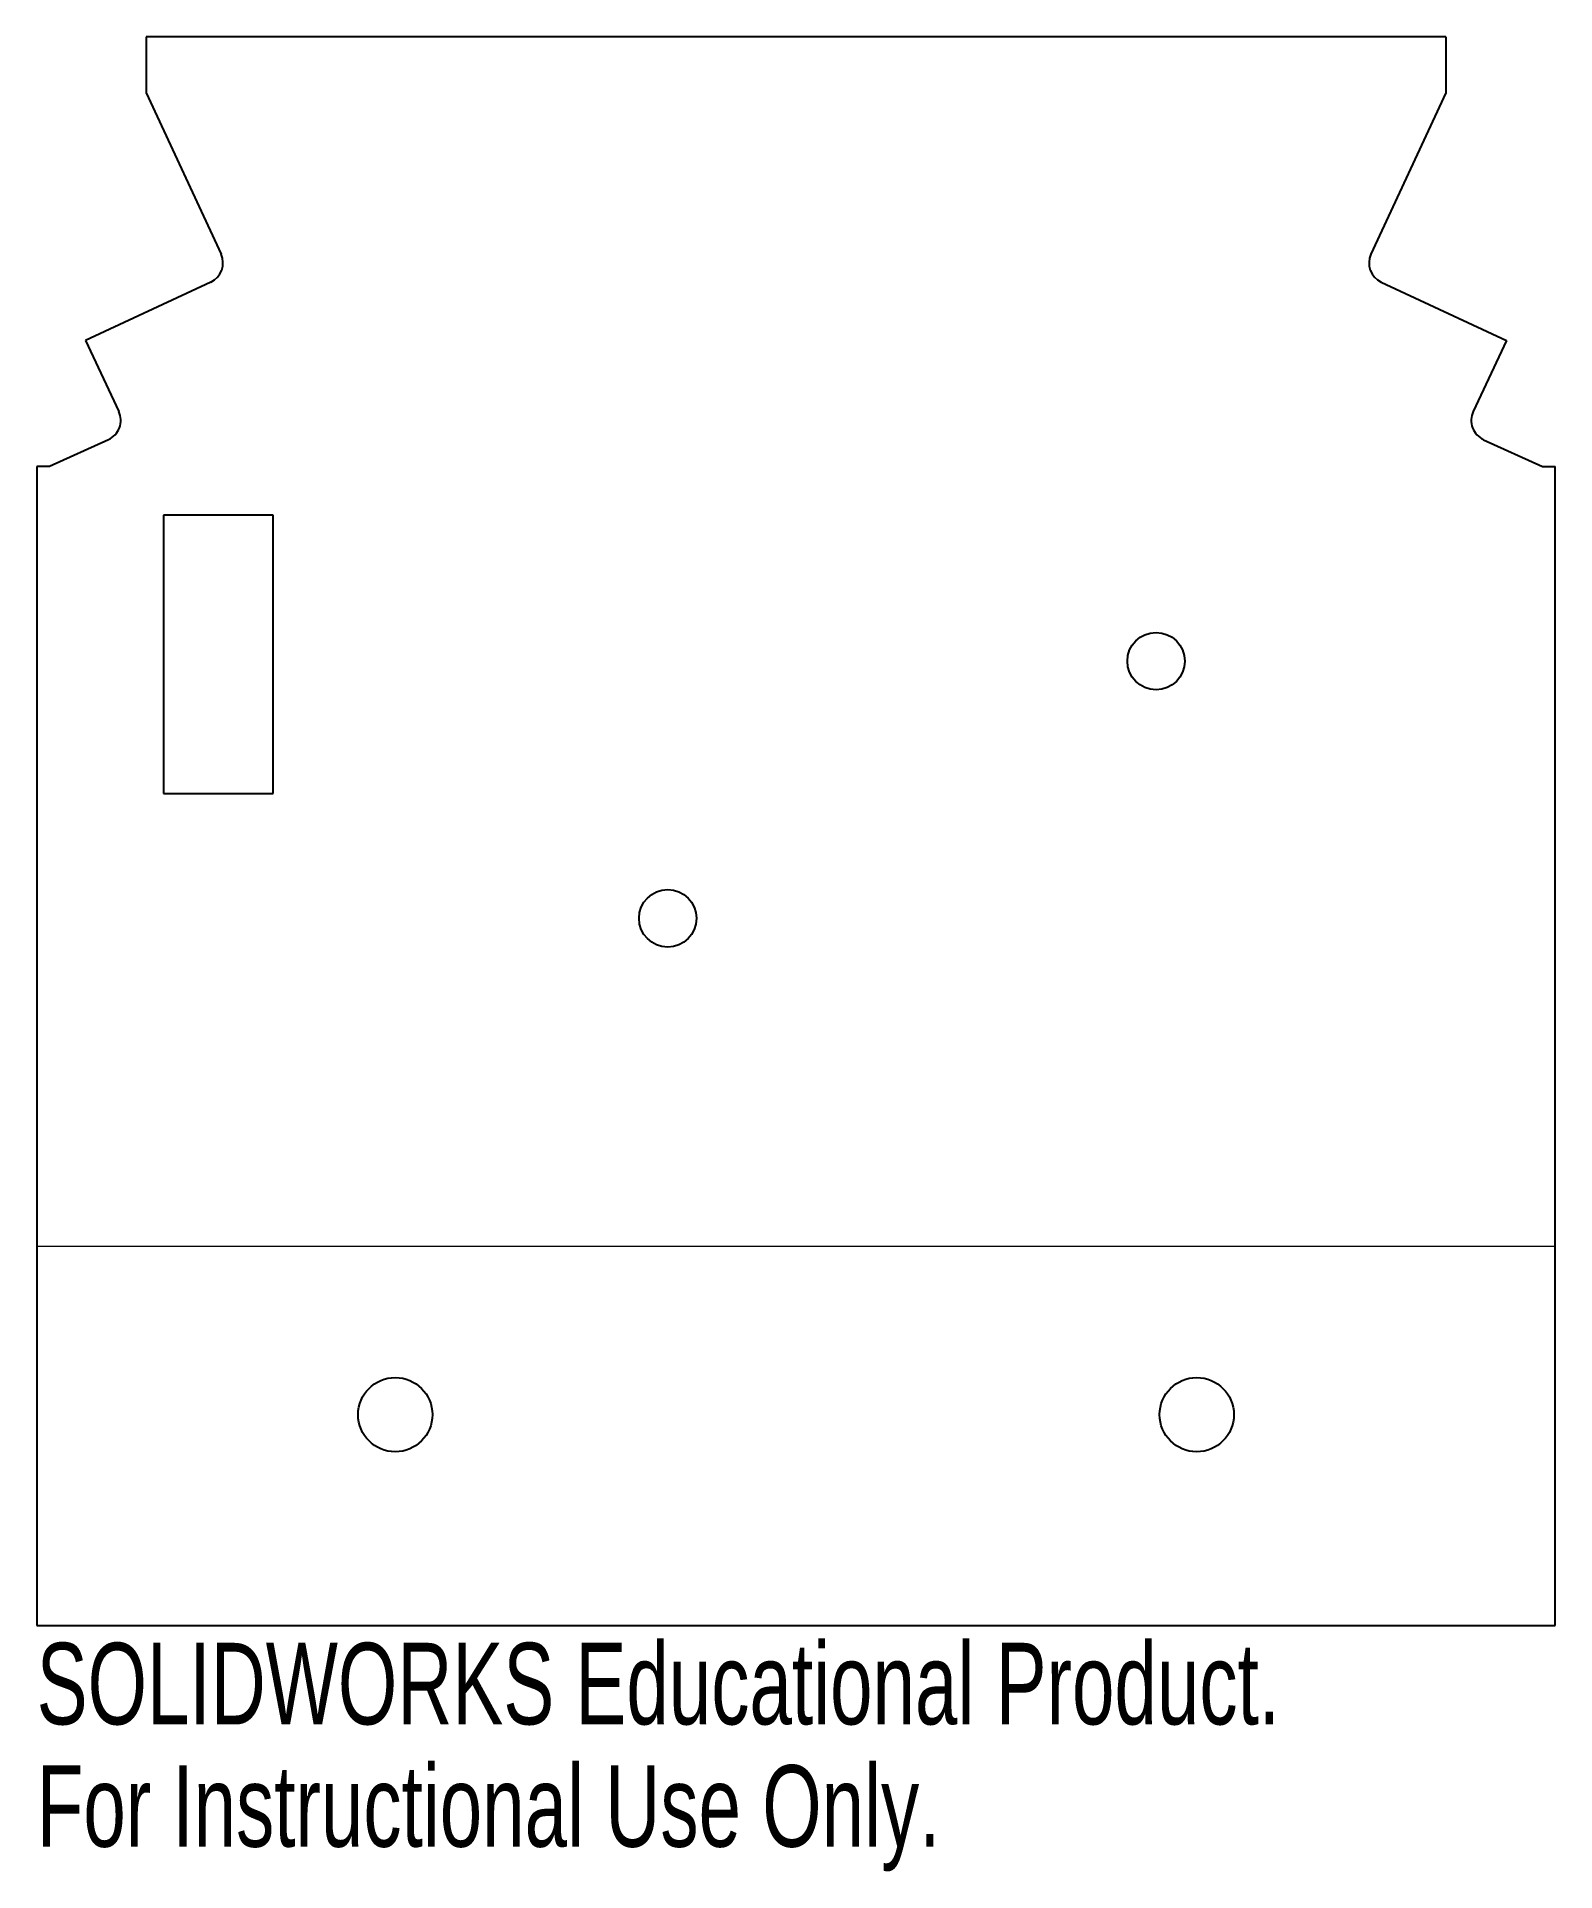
# Model space of a CAD drawing. Header units: millimetres. Extents: x -45 to 45, y -73 to 36.
import ezdxf

# ---------------------------------------------------------------- set-up
doc = ezdxf.new("R2010")
doc.units = ezdxf.units.MM
doc.styles.add('SLDTEXTSTYLE0', font='TXT', dxfattribs={"width": 0.7})

msp = doc.modelspace()

# ---------------------------------------------------------------- linework, layer by layer
at = {"color": 7, "linetype": 'Continuous', "lineweight": 25}
for p, q in [((-38.52, 35.5), (-38.52, 32.18)), ((38.52, 35.5), (-38.52, 35.5)), ((38.52, 35.5), (38.52, 32.18)), ((-38.52, 32.18), (-34.07, 22.62)), ((38.52, 32.18), (34.07, 22.62)), ((-34.68, 20.96), (-42.1, 17.49)), ((34.68, 20.96), (42.1, 17.49)), ((-42.1, 17.49), (-40.13, 13.29)), ((42.1, 17.49), (40.13, 13.29)), ((-40.75, 11.62), (-44.25, 10.03)), ((40.75, 11.62), (44.25, 10.03)), ((-44.25, 10.03), (-45, 10.03)), ((-45, 10.03), (-45, -58.65)), ((44.25, 10.03), (45, 10.03)), ((45, -58.65), (45, 10.03)), ((-30.98, 7.15), (-37.48, 7.15)), ((-37.48, 7.15), (-37.48, -9.35)), ((-30.98, -9.35), (-30.98, 7.15)), ((-37.48, -9.35), (-30.98, -9.35)), ((-45, -58.65), (45, -58.65))]:
    msp.add_line(p, q, dxfattribs=at)
at = {"color": 8, "linetype": 'Continuous', "lineweight": 0}
msp.add_line((-45, -36.16), (45, -36.16), dxfattribs=at)
at = {"color": 7, "linetype": 'Continuous', "lineweight": 25}
for centre, radius in [((21.34, -1.5), 1.7), ((-7.6, -16.74), 1.7), ((-23.75, -46.15), 2.2), ((23.75, -46.15), 2.2)]:
    msp.add_circle(centre, radius, dxfattribs=at)
for centre, start, end in [((-35.21, 22.09), 295.0537, 24.9631), ((35.21, 22.09), 155.0369, 244.9463), ((-41.27, 12.76), 294.4747, 25.0537), ((41.27, 12.76), 154.9463, 245.5253)]:
    msp.add_arc(centre, 1.25, start, end, dxfattribs=at)

# ---------------------------------------------------------------- texts
at = {"color": 7, "linetype": 'Continuous', "char_height": 4.8336, "attachment_point": 1, "style": 'SLDTEXTSTYLE0'}
for s, insert in [('SOLIDWORKS Educational Product.', (-45, -59.67)), ('For Instructional Use Only.', (-45, -66.92))]:
    msp.add_mtext(s, dxfattribs=dict(at, insert=insert))

doc.saveas('drawing.dxf')
